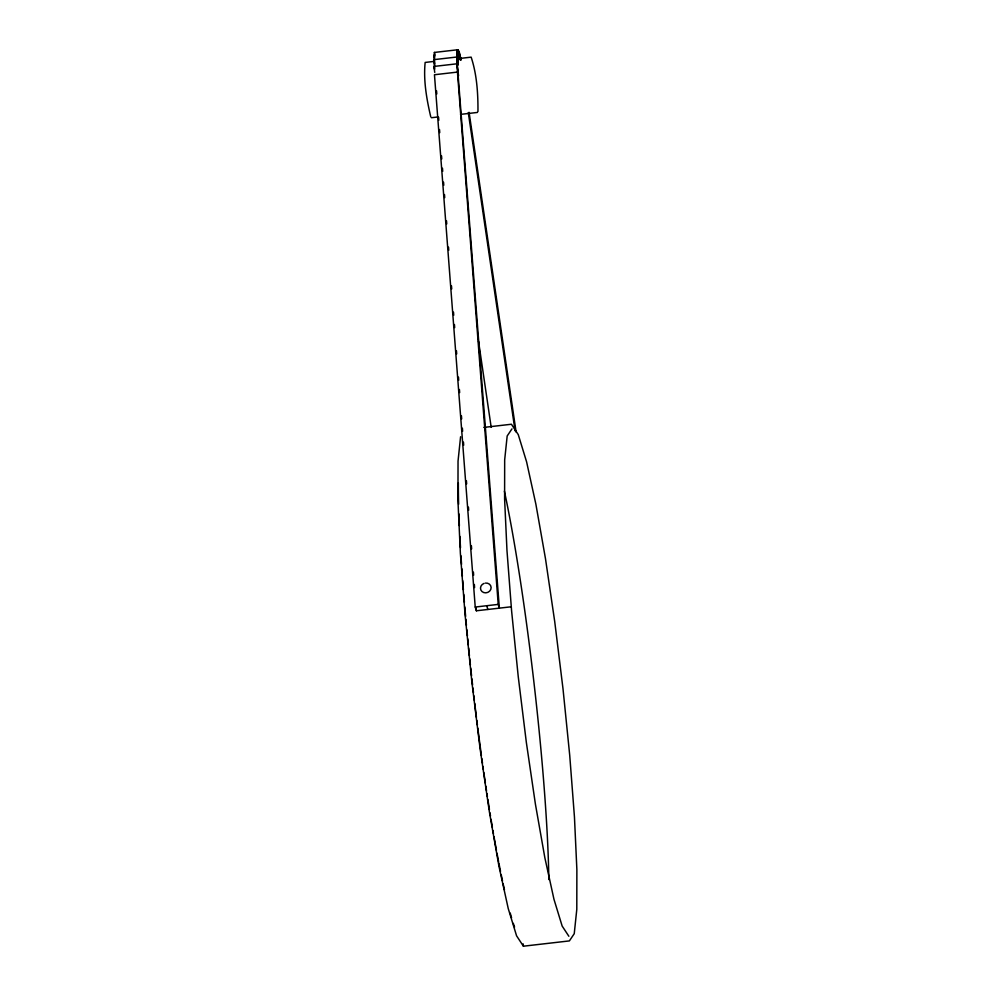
<?xml version="1.0" encoding="UTF-8"?>
<svg xmlns="http://www.w3.org/2000/svg" width="996" height="996" viewBox="0 0 996 996"><rect width="100%" height="100%" fill="white"/><g stroke="black" fill="none" stroke-linecap="round" stroke-linejoin="round"><path stroke-width="1.49" d="M434.779 68.201L433.721 59.673L456.716 57.033L499.357 608.145L498.224 604.398L457.45 72.086L456.716 57.033L457.376 49.8L458.197 49.825L459.268 52.34L461.061 59.872M477.956 111.602C478.092 93.437 476.872 74.364 471.145 57.146L457.351 58.739M460.588 436.746L458.036 461.086L457.961 500.864L460.376 553.403L465.107 615.092L471.843 681.75L480.109 748.818L489.36 811.74L498.946 866.209L508.234 908.539L516.575 935.817L523.398 946.2L569.388 940.909L574.244 933.688L576.796 909.36L576.871 869.57L574.455 817.044L569.724 755.342L562.989 688.684L554.722 621.616L545.484 558.706L535.885 504.225L526.61 461.907L518.269 434.63L511.434 424.246L483.844 427.409M458.583 75.833L456.915 63.806L433.92 66.446L434.754 72.459M511.956 428.89L507.176 435.987L504.673 459.878L504.599 498.946L506.976 550.539L511.62 611.121L518.231 676.57L526.349 742.431L535.425 804.22L544.849 857.718L553.963 899.276L562.155 926.056L568.865 936.265M434.816 57.058L434.393 52.439L457.376 49.8L458.857 59.723L458.197 49.825L459.417 59.063M434.356 61.379L425.155 62.437C423.312 80.39 426.649 99.239 430.758 116.843M457.45 72.086L434.455 74.737L475.229 607.05L476.374 610.785L510.861 606.825M431.405 117.727L437.543 117.03M460.538 114.378L477.395 112.448M475.229 607.05L498.224 604.398M486.72 605.73L487.866 609.465M433.92 66.446L434.605 69.459M456.716 57.033L458.285 65.014L456.865 52.327M433.721 59.673L434.754 64.989M456.865 52.39L458.309 60.731M434.592 59.125L433.883 54.905L434.804 63.395M469.091 112.336L516.115 432.102M468.294 112.598L515.081 430.832M478.528 341.23L491.19 427.321M434.393 52.439L434.804 55.278M460.09 59.399L459.268 52.34L459.666 59.337M523.137 943.872L523.398 946.2M460.799 59.934L460.513 57.158L460.6 59.785M457.376 49.8L458.397 60.582M436.547 90.848L436.783 93.948M438.564 117.154L438.8 120.255M439.51 129.542L439.746 132.63M441.527 155.849L441.763 158.937M442.473 168.224L442.71 171.324M443.544 182.156L443.78 185.244M444.49 194.531L444.726 197.619M446.507 220.838L446.743 223.926M448.511 247.145L448.748 250.233M451.474 285.827L451.723 288.927M453.491 312.134L453.728 315.234M454.437 324.509L454.686 327.609M456.454 350.816L456.691 353.916M458.471 377.123L458.708 380.223M459.417 389.511L459.654 392.598M461.434 415.818L461.671 418.905M462.381 428.193L462.617 431.28M463.451 442.112L463.688 445.212M466.414 480.807L466.651 483.894M468.431 507.113L468.668 510.201M471.394 545.796L471.631 548.896M473.411 572.102L473.648 575.19M474.357 584.478L474.594 587.578M476.138 607.697L476.374 610.785M514.559 927.064A255.412 21.364 83.4 0 1 513.301 923.354M511.571 917.752A255.412 21.364 83.4 0 1 510.238 913.095M504.474 889.876A255.412 21.364 83.4 0 1 503.167 883.962M502.507 880.9A255.412 21.364 83.4 0 1 501.187 874.588M500.527 871.338A255.412 21.364 83.4 0 1 498.859 862.997M498.598 861.64A255.412 21.364 83.4 0 1 496.992 853.211M496.456 850.31A255.412 21.364 83.4 0 1 494.016 836.765M493.468 833.652A255.412 21.364 83.4 0 1 492.933 830.515M492.385 827.352A255.412 21.364 83.4 0 1 491.04 819.31M490.505 816.06A255.412 21.364 83.4 0 1 489.97 812.798M489.447 809.511A255.412 21.364 83.4 0 1 487.866 799.502M487.418 796.576A255.412 21.364 83.4 0 1 486.957 793.638M486.509 790.675A255.412 21.364 83.4 0 1 485.836 786.193M485.388 783.18A255.412 21.364 83.4 0 1 483.819 772.523M483.384 769.447A255.412 21.364 83.4 0 1 482.948 766.36M482.512 763.272A255.412 21.364 83.4 0 1 481.852 758.616M481.429 755.503A255.412 21.364 83.4 0 1 477.794 728.101M477.408 725.038A255.412 21.364 83.4 0 1 476.823 720.419M476.437 717.344A255.412 21.364 83.4 0 1 474.743 703.425M474.37 700.325A255.412 21.364 83.4 0 1 473.835 695.694M473.474 692.606A255.412 21.364 83.4 0 1 472.938 687.987M472.59 684.924A255.412 21.364 83.4 0 1 471.905 678.799M471.569 675.736A255.412 21.364 83.4 0 1 470.735 668.055M470.398 664.967A255.412 21.364 83.4 0 1 469.751 658.804M469.427 655.717A255.412 21.364 83.4 0 1 468.643 648.035M468.332 644.96A255.412 21.364 83.4 0 1 467.734 638.859M467.435 635.822A255.412 21.364 83.4 0 1 466.863 629.783M466.439 625.289A255.412 21.364 83.4 0 1 465.904 619.35M465.642 616.412A255.412 21.364 83.4 0 1 464.808 606.962M464.41 602.269A255.412 21.364 83.4 0 1 463.775 594.475M463.401 589.844A255.412 21.364 83.4 0 1 462.704 580.68M462.368 576.161A255.412 21.364 83.4 0 1 461.845 568.741M461.546 564.371A255.412 21.364 83.4 0 1 460.986 555.818M460.501 547.638A255.412 21.364 83.4 0 1 459.891 536.433M459.368 525.627A255.412 21.364 83.4 0 1 458.907 513.886M458.621 504.237A255.412 21.364 83.4 0 1 458.347 482.948M504.399 491.177A255.412 21.364 83.4 0 1 548.821 879.568M485.438 583.071A5.366 4.868 -17 0 1 490.779 589.445A5.366 4.868 -17 0 1 481.977 591.537A5.366 4.868 -17 0 1 484.068 583.395"/></g></svg>
